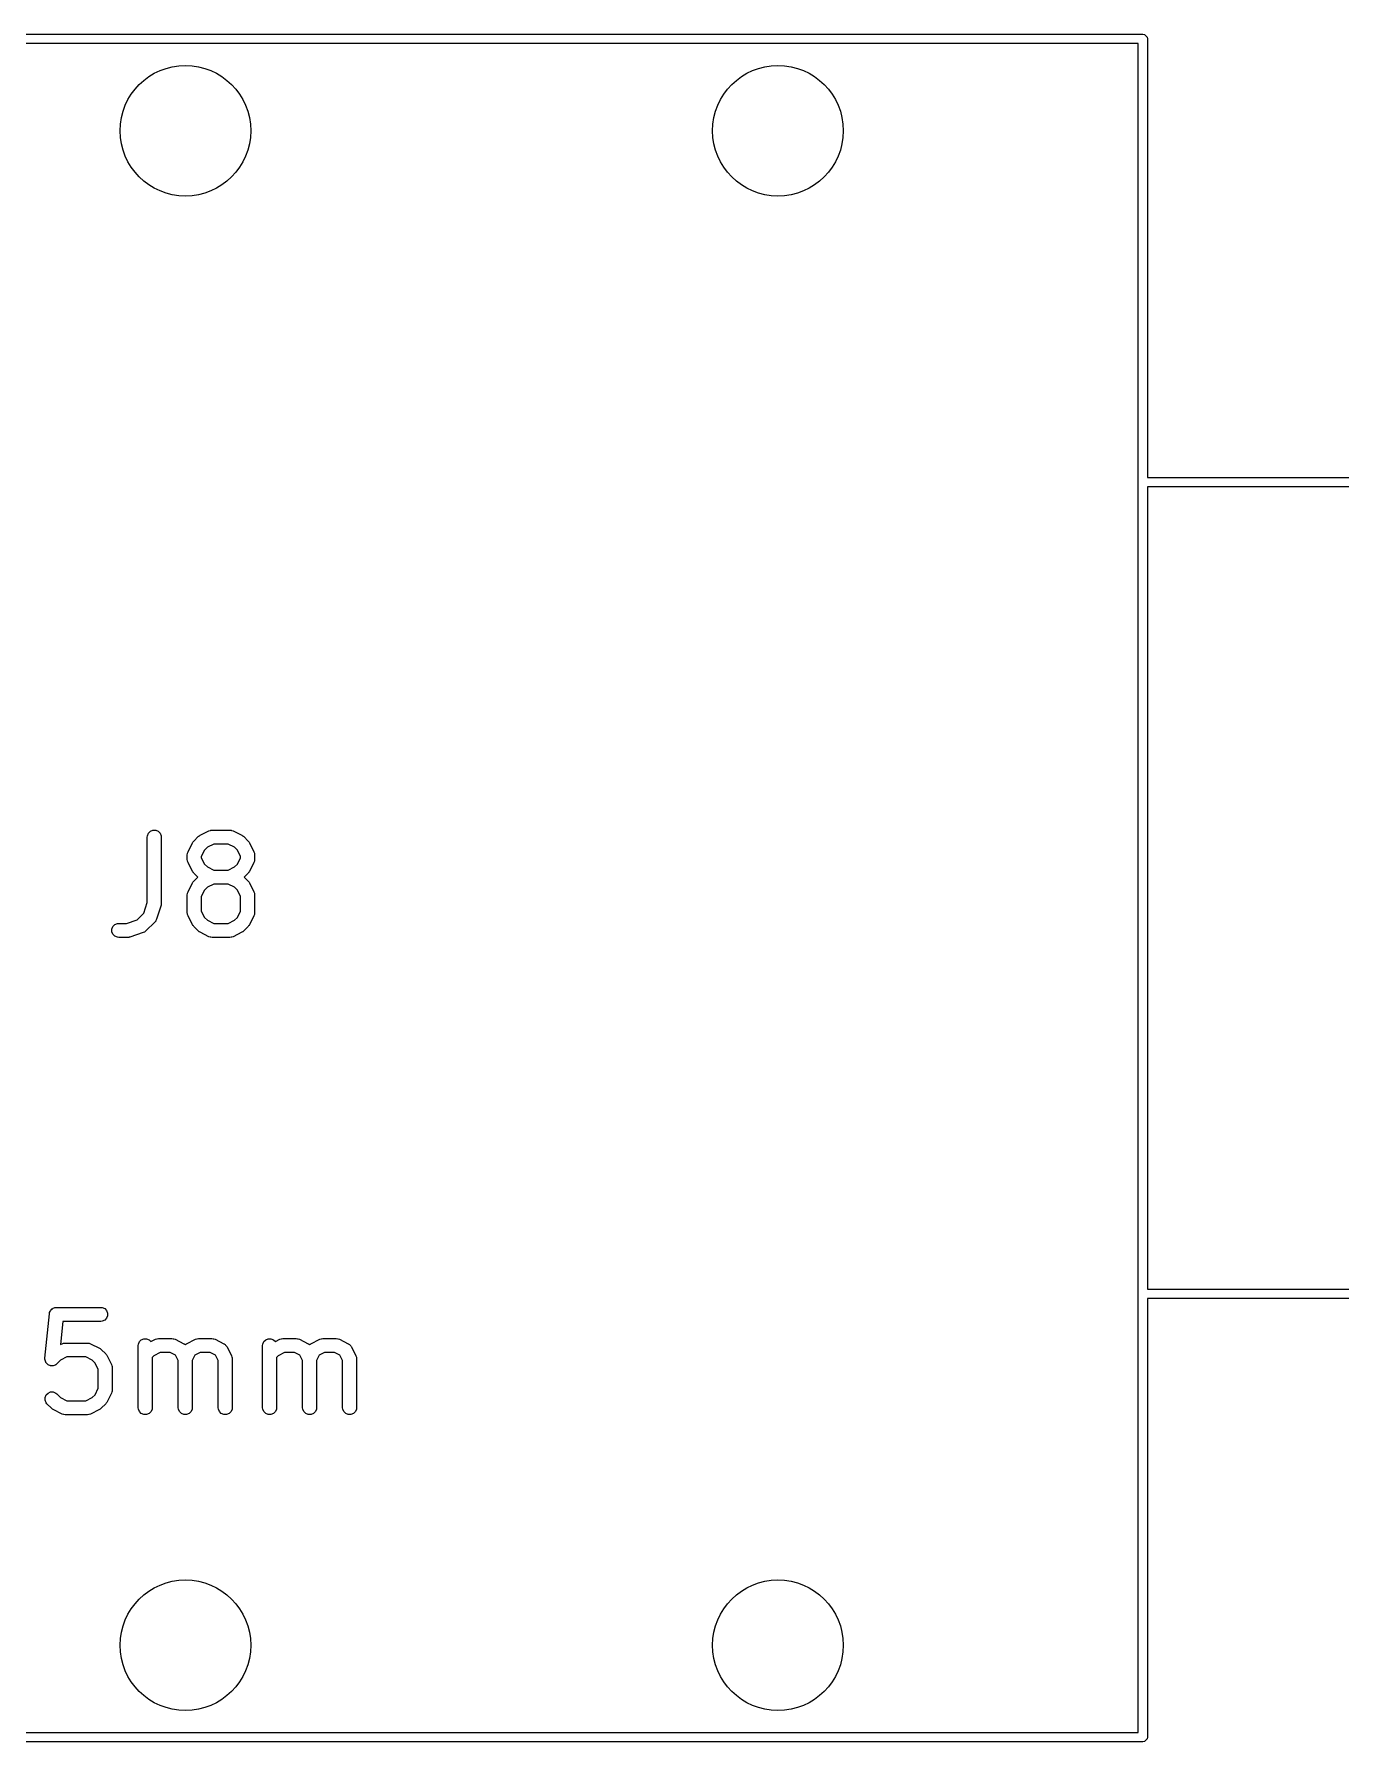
# Model space of a CAD drawing. Extents: x 0.58 to 7.69, y -5.21 to -0.56.
# Drawn here: x 1.041 to 1.592, y -2.009 to -1.289 of the extents above; entities that cross this region are included whole.
import ezdxf

# ---------------------------------------------------------------- set-up
doc = ezdxf.new("R2010")
doc.units = 0
doc.header["$MEASUREMENT"] = 0
doc.layers.add('BLACK', color=7, linetype='CONTINUOUS')

msp = doc.modelspace()

# ---------------------------------------------------------------- linework, layer by layer
at = {"layer": 'BLACK', "linetype": 'CONTINUOUS'}
for p, q in [((0.69685, -1.28878), (1.50827, -1.28878)), ((1.50827, -1.28878), (1.50902, -1.28893)), ((1.50902, -1.28893), (1.51009, -1.28999)), ((1.5063, -1.29272), (0.69882, -1.29272)), ((1.5063, -2.00531), (1.5063, -1.29272)), ((1.51009, -1.28999), (1.51024, -1.29075)), ((1.51024, -1.29075), (1.51024, -1.47579)), ((1.51024, -1.47579), (1.62323, -1.47579)), ((1.51024, -1.47972), (1.51024, -1.81831)), ((1.62126, -1.47972), (1.51024, -1.47972)), ((1.08825, -1.62755), (1.08831, -1.62698)), ((1.08825, -1.65519), (1.08825, -1.62755)), ((1.08831, -1.62698), (1.08875, -1.62591)), ((1.08875, -1.62591), (1.08957, -1.6251)), ((1.08957, -1.6251), (1.09063, -1.62466)), ((1.09063, -1.62466), (1.09178, -1.62466)), ((1.09178, -1.62466), (1.09285, -1.6251)), ((1.09285, -1.6251), (1.09366, -1.62591)), ((1.09366, -1.62591), (1.0941, -1.62698)), ((1.0941, -1.62698), (1.09416, -1.62755)), ((1.09416, -1.62755), (1.09416, -1.65567)), ((1.10787, -1.62921), (1.10974, -1.62734)), ((1.10974, -1.62734), (1.10997, -1.62715)), ((1.10997, -1.62715), (1.11002, -1.62709)), ((1.11002, -1.62709), (1.11011, -1.62704)), ((1.11011, -1.62704), (1.11019, -1.62697)), ((1.11019, -1.62697), (1.11026, -1.62694)), ((1.11026, -1.62694), (1.11051, -1.62679)), ((1.11051, -1.62679), (1.11426, -1.62491)), ((1.11426, -1.62491), (1.1148, -1.6247)), ((1.1148, -1.6247), (1.11491, -1.6247)), ((1.11491, -1.6247), (1.115, -1.62466)), ((1.115, -1.62466), (1.11558, -1.6246)), ((1.11558, -1.6246), (1.12308, -1.6246)), ((1.12308, -1.6246), (1.12365, -1.62466)), ((1.12365, -1.62466), (1.12375, -1.6247)), ((1.12375, -1.6247), (1.12386, -1.6247)), ((1.12386, -1.6247), (1.1244, -1.62491)), ((1.1244, -1.62491), (1.12815, -1.62679)), ((1.12815, -1.62679), (1.1284, -1.62694)), ((1.1284, -1.62694), (1.12847, -1.62697)), ((1.12847, -1.62697), (1.12855, -1.62704)), ((1.12855, -1.62704), (1.12864, -1.62709)), ((1.12864, -1.62709), (1.12869, -1.62715)), ((1.12869, -1.62715), (1.12892, -1.62734)), ((1.12892, -1.62734), (1.13079, -1.62921)), ((1.10513, -1.63505), (1.10518, -1.63447)), ((1.10513, -1.63693), (1.10513, -1.63505)), ((1.10518, -1.63447), (1.10522, -1.63438)), ((1.10522, -1.63438), (1.10523, -1.63427)), ((1.10523, -1.63427), (1.10544, -1.63373)), ((1.10544, -1.63373), (1.10731, -1.62998)), ((1.10731, -1.62998), (1.10747, -1.62973)), ((1.10747, -1.62973), (1.1075, -1.62966)), ((1.1075, -1.62966), (1.10757, -1.62958)), ((1.10757, -1.62958), (1.10762, -1.62949)), ((1.10762, -1.62949), (1.10768, -1.62944)), ((1.10768, -1.62944), (1.10787, -1.62921)), ((1.11238, -1.63305), (1.11103, -1.63575)), ((1.11358, -1.63185), (1.11238, -1.63305)), ((1.11628, -1.6305), (1.11358, -1.63185)), ((1.12238, -1.6305), (1.11628, -1.6305)), ((1.12508, -1.63185), (1.12238, -1.6305)), ((1.12628, -1.63305), (1.12508, -1.63185)), ((1.12762, -1.63575), (1.12628, -1.63305)), ((1.13079, -1.62921), (1.13098, -1.62944)), ((1.13098, -1.62944), (1.13104, -1.62949)), ((1.13104, -1.62949), (1.13109, -1.62958)), ((1.13109, -1.62958), (1.13116, -1.62966)), ((1.13116, -1.62966), (1.13119, -1.62973)), ((1.13119, -1.62973), (1.13134, -1.62998)), ((1.13134, -1.62998), (1.13322, -1.63373)), ((1.13322, -1.63373), (1.13343, -1.63427)), ((1.13343, -1.63427), (1.13343, -1.63438)), ((1.13343, -1.63438), (1.13347, -1.63447)), ((1.13347, -1.63447), (1.13353, -1.63505)), ((1.13353, -1.63505), (1.13353, -1.63693)), ((1.10518, -1.6375), (1.10513, -1.63693)), ((1.10522, -1.6376), (1.10518, -1.6375)), ((1.10523, -1.63771), (1.10522, -1.6376)), ((1.10544, -1.63825), (1.10523, -1.63771)), ((1.10731, -1.642), (1.10544, -1.63825)), ((1.10747, -1.64224), (1.10731, -1.642)), ((1.1075, -1.64232), (1.10747, -1.64224)), ((1.10757, -1.6424), (1.1075, -1.64232)), ((1.10762, -1.64249), (1.10757, -1.6424)), ((1.10768, -1.64254), (1.10762, -1.64249)), ((1.10787, -1.64276), (1.10768, -1.64254)), ((1.11103, -1.63575), (1.11103, -1.63623)), ((1.11103, -1.63623), (1.11238, -1.63893)), ((1.11238, -1.63893), (1.11358, -1.64012)), ((1.11358, -1.64012), (1.11628, -1.64147)), ((1.11628, -1.64147), (1.12238, -1.64147)), ((1.12238, -1.64147), (1.12508, -1.64012)), ((1.12508, -1.64012), (1.12628, -1.63893)), ((1.12628, -1.63893), (1.12762, -1.63623)), ((1.12762, -1.63623), (1.12762, -1.63575)), ((1.13098, -1.64254), (1.13079, -1.64276)), ((1.13104, -1.64249), (1.13098, -1.64254)), ((1.13109, -1.6424), (1.13104, -1.64249)), ((1.13116, -1.64232), (1.13109, -1.6424)), ((1.13119, -1.64224), (1.13116, -1.64232)), ((1.13134, -1.642), (1.13119, -1.64224)), ((1.13322, -1.63825), (1.13134, -1.642)), ((1.13343, -1.63771), (1.13322, -1.63825)), ((1.13347, -1.6375), (1.13343, -1.6376)), ((1.13343, -1.6376), (1.13343, -1.63771)), ((1.13353, -1.63693), (1.13347, -1.6375)), ((1.10544, -1.6506), (1.10731, -1.64685)), ((1.10731, -1.64685), (1.10747, -1.64661)), ((1.10747, -1.64661), (1.1075, -1.64653)), ((1.1075, -1.64653), (1.10757, -1.64645)), ((1.10757, -1.64645), (1.10762, -1.64636)), ((1.10762, -1.64636), (1.10768, -1.64631)), ((1.10768, -1.64631), (1.10787, -1.64609)), ((1.10953, -1.64442), (1.10787, -1.64276)), ((1.10787, -1.64609), (1.10953, -1.64442)), ((1.11358, -1.64873), (1.11238, -1.64992)), ((1.11628, -1.64738), (1.11358, -1.64873)), ((1.12238, -1.64738), (1.11628, -1.64738)), ((1.12508, -1.64873), (1.12238, -1.64738)), ((1.12628, -1.64992), (1.12508, -1.64873)), ((1.13079, -1.64276), (1.12913, -1.64442)), ((1.12913, -1.64442), (1.13079, -1.64609)), ((1.13079, -1.64609), (1.13098, -1.64631)), ((1.13098, -1.64631), (1.13104, -1.64636)), ((1.13104, -1.64636), (1.13109, -1.64645)), ((1.13109, -1.64645), (1.13116, -1.64653)), ((1.13116, -1.64653), (1.13119, -1.64661)), ((1.13119, -1.64661), (1.13134, -1.64685)), ((1.13134, -1.64685), (1.13322, -1.6506)), ((1.08675, -1.6597), (1.08825, -1.65519)), ((1.09401, -1.65661), (1.09213, -1.66223)), ((1.09407, -1.65632), (1.09401, -1.65661)), ((1.0941, -1.65625), (1.09407, -1.65632)), ((1.09411, -1.65614), (1.0941, -1.65625)), ((1.09414, -1.65604), (1.09411, -1.65614)), ((1.09416, -1.65567), (1.09413, -1.65596)), ((1.09413, -1.65596), (1.09414, -1.65604)), ((1.10513, -1.65192), (1.10518, -1.65135)), ((1.10513, -1.65942), (1.10513, -1.65192)), ((1.10518, -1.65135), (1.10522, -1.65125)), ((1.10522, -1.65125), (1.10523, -1.65114)), ((1.10523, -1.65114), (1.10544, -1.6506)), ((1.11238, -1.64992), (1.11103, -1.65262)), ((1.11103, -1.65262), (1.11103, -1.65873)), ((1.12762, -1.65262), (1.12628, -1.64992)), ((1.12762, -1.65873), (1.12762, -1.65262)), ((1.13322, -1.6506), (1.13343, -1.65114)), ((1.13343, -1.65114), (1.13343, -1.65125)), ((1.13343, -1.65125), (1.13347, -1.65135)), ((1.13347, -1.65135), (1.13353, -1.65192)), ((1.13353, -1.65192), (1.13353, -1.65942)), ((1.07457, -1.66447), (1.07563, -1.66403)), ((1.07563, -1.66403), (1.07621, -1.66397)), ((1.07621, -1.66397), (1.07948, -1.66397)), ((1.07948, -1.66397), (1.08399, -1.66247)), ((1.08399, -1.66247), (1.08675, -1.6597)), ((1.09142, -1.66339), (1.08767, -1.66714)), ((1.09179, -1.66294), (1.09142, -1.66339)), ((1.09183, -1.66284), (1.09179, -1.66294)), ((1.0919, -1.66276), (1.09183, -1.66284)), ((1.09213, -1.66223), (1.0919, -1.66276)), ((1.10518, -1.66), (1.10513, -1.65942)), ((1.10522, -1.6601), (1.10518, -1.66)), ((1.10523, -1.6602), (1.10522, -1.6601)), ((1.10544, -1.66074), (1.10523, -1.6602)), ((1.10731, -1.66449), (1.10544, -1.66074)), ((1.11103, -1.65873), (1.11238, -1.66142)), ((1.11238, -1.66142), (1.11358, -1.66262)), ((1.11358, -1.66262), (1.11628, -1.66397)), ((1.11628, -1.66397), (1.12238, -1.66397)), ((1.12238, -1.66397), (1.12508, -1.66262)), ((1.12508, -1.66262), (1.12628, -1.66142)), ((1.12628, -1.66142), (1.12762, -1.65873)), ((1.13322, -1.66074), (1.13134, -1.66449)), ((1.13343, -1.6602), (1.13322, -1.66074)), ((1.13347, -1.66), (1.13343, -1.6601)), ((1.13343, -1.6601), (1.13343, -1.6602)), ((1.13353, -1.65942), (1.13347, -1.66)), ((1.07331, -1.66635), (1.07375, -1.66528)), ((1.07331, -1.6675), (1.07331, -1.66635)), ((1.07375, -1.66856), (1.07331, -1.6675)), ((1.07375, -1.66528), (1.07457, -1.66447)), ((1.07457, -1.66938), (1.07375, -1.66856)), ((1.07563, -1.66982), (1.07457, -1.66938)), ((1.07621, -1.66987), (1.07563, -1.66982)), ((1.07996, -1.66987), (1.07621, -1.66987)), ((1.08025, -1.66985), (1.07996, -1.66987)), ((1.08033, -1.66985), (1.08025, -1.66985)), ((1.08043, -1.66983), (1.08033, -1.66985)), ((1.08053, -1.66982), (1.08043, -1.66983)), ((1.08061, -1.66979), (1.08053, -1.66982)), ((1.08089, -1.66972), (1.08061, -1.66979)), ((1.08652, -1.66785), (1.08089, -1.66972)), ((1.08705, -1.66761), (1.08652, -1.66785)), ((1.08713, -1.66754), (1.08705, -1.66761)), ((1.08722, -1.6675), (1.08713, -1.66754)), ((1.08767, -1.66714), (1.08722, -1.6675)), ((1.10747, -1.66474), (1.10731, -1.66449)), ((1.1075, -1.66481), (1.10747, -1.66474)), ((1.10757, -1.66489), (1.1075, -1.66481)), ((1.10762, -1.66498), (1.10757, -1.66489)), ((1.10768, -1.66503), (1.10762, -1.66498)), ((1.10787, -1.66526), (1.10768, -1.66503)), ((1.10974, -1.66714), (1.10787, -1.66526)), ((1.10997, -1.66732), (1.10974, -1.66714)), ((1.11002, -1.66738), (1.10997, -1.66732)), ((1.11011, -1.66744), (1.11002, -1.66738)), ((1.11019, -1.6675), (1.11011, -1.66744)), ((1.11026, -1.66753), (1.11019, -1.6675)), ((1.11051, -1.66769), (1.11026, -1.66753)), ((1.11426, -1.66956), (1.11051, -1.66769)), ((1.1148, -1.66977), (1.11426, -1.66956)), ((1.11491, -1.66978), (1.1148, -1.66977)), ((1.115, -1.66982), (1.11491, -1.66978)), ((1.11558, -1.66987), (1.115, -1.66982)), ((1.12308, -1.66987), (1.11558, -1.66987)), ((1.12365, -1.66982), (1.12308, -1.66987)), ((1.12375, -1.66978), (1.12365, -1.66982)), ((1.12386, -1.66977), (1.12375, -1.66978)), ((1.1244, -1.66956), (1.12386, -1.66977)), ((1.12815, -1.66769), (1.1244, -1.66956)), ((1.1284, -1.66753), (1.12815, -1.66769)), ((1.12847, -1.6675), (1.1284, -1.66753)), ((1.12855, -1.66744), (1.12847, -1.6675)), ((1.12864, -1.66738), (1.12855, -1.66744)), ((1.12869, -1.66732), (1.12864, -1.66738)), ((1.12892, -1.66714), (1.12869, -1.66732)), ((1.13079, -1.66526), (1.12892, -1.66714)), ((1.13098, -1.66503), (1.13079, -1.66526)), ((1.13104, -1.66498), (1.13098, -1.66503)), ((1.13109, -1.66489), (1.13104, -1.66498)), ((1.13116, -1.66481), (1.13109, -1.66489)), ((1.13119, -1.66474), (1.13116, -1.66481)), ((1.13134, -1.66449), (1.13119, -1.66474)), ((1.51024, -1.81831), (1.62126, -1.81831)), ((1.62323, -1.82224), (1.51024, -1.82224)), ((1.51024, -1.82224), (1.51024, -2.00728)), ((1.04506, -1.84738), (1.04693, -1.82864)), ((1.04693, -1.82864), (1.04697, -1.82843)), ((1.04697, -1.82835), (1.047, -1.82829)), ((1.04697, -1.82843), (1.04697, -1.82835)), ((1.047, -1.82829), (1.04704, -1.82807)), ((1.04704, -1.82807), (1.04725, -1.82769)), ((1.04725, -1.82769), (1.04741, -1.82729)), ((1.04741, -1.82729), (1.04752, -1.82718)), ((1.04752, -1.82718), (1.04759, -1.82705)), ((1.04759, -1.82705), (1.04792, -1.82678)), ((1.04792, -1.82678), (1.04823, -1.82647)), ((1.04823, -1.82647), (1.04837, -1.82642)), ((1.04837, -1.82642), (1.04848, -1.82632)), ((1.04848, -1.82632), (1.04889, -1.8262)), ((1.04889, -1.8262), (1.04929, -1.82603)), ((1.04929, -1.82603), (1.04951, -1.82601)), ((1.04951, -1.82601), (1.04958, -1.82599)), ((1.04958, -1.82599), (1.04966, -1.826)), ((1.04966, -1.826), (1.04987, -1.82598)), ((1.04987, -1.82598), (1.06862, -1.82598)), ((1.06862, -1.82598), (1.06919, -1.82603)), ((1.06919, -1.82603), (1.07026, -1.82647)), ((1.07026, -1.82647), (1.07107, -1.82729)), ((1.07107, -1.82729), (1.07151, -1.82835)), ((1.07151, -1.82951), (1.07107, -1.83057)), ((1.07151, -1.82835), (1.07151, -1.82951)), ((1.05254, -1.83188), (1.05156, -1.84165)), ((1.06862, -1.83188), (1.05254, -1.83188)), ((1.06919, -1.83183), (1.06862, -1.83188)), ((1.07026, -1.83139), (1.06919, -1.83183)), ((1.07107, -1.83057), (1.07026, -1.83139)), ((1.05156, -1.84165), (1.0523, -1.84129)), ((1.0523, -1.84129), (1.05284, -1.84108)), ((1.05284, -1.84108), (1.05294, -1.84107)), ((1.05294, -1.84107), (1.05304, -1.84103)), ((1.05304, -1.84103), (1.05362, -1.84098)), ((1.05362, -1.84098), (1.06299, -1.84098)), ((1.06299, -1.84098), (1.06357, -1.84103)), ((1.06357, -1.84103), (1.06367, -1.84107)), ((1.06367, -1.84107), (1.06377, -1.84108)), ((1.06377, -1.84108), (1.06431, -1.84129)), ((1.06431, -1.84129), (1.06806, -1.84316)), ((1.06806, -1.84316), (1.06831, -1.84332)), ((1.06831, -1.84332), (1.06838, -1.84335)), ((1.06838, -1.84335), (1.06846, -1.84341)), ((1.06846, -1.84341), (1.06855, -1.84347)), ((1.06855, -1.84347), (1.0686, -1.84353)), ((1.0686, -1.84353), (1.06883, -1.84371)), ((1.06883, -1.84371), (1.0707, -1.84559)), ((1.08441, -1.84205), (1.08447, -1.84148)), ((1.08441, -1.8683), (1.08441, -1.84205)), ((1.08447, -1.84148), (1.08491, -1.84041)), ((1.08491, -1.84041), (1.08572, -1.8396)), ((1.08572, -1.8396), (1.08679, -1.83916)), ((1.08679, -1.83916), (1.08794, -1.83916)), ((1.08794, -1.83916), (1.089, -1.8396)), ((1.089, -1.8396), (1.08977, -1.84036)), ((1.08977, -1.84036), (1.09167, -1.83941)), ((1.09167, -1.83941), (1.09221, -1.83921)), ((1.09221, -1.83921), (1.09231, -1.8392)), ((1.09231, -1.8392), (1.09241, -1.83916)), ((1.09241, -1.83916), (1.09299, -1.8391)), ((1.09299, -1.8391), (1.09861, -1.8391)), ((1.09861, -1.8391), (1.09919, -1.83916)), ((1.09919, -1.83916), (1.09929, -1.8392)), ((1.09929, -1.8392), (1.09939, -1.83921)), ((1.09939, -1.83921), (1.09993, -1.83941)), ((1.09993, -1.83941), (1.10368, -1.84129)), ((1.10368, -1.84129), (1.10378, -1.84135)), ((1.10378, -1.84135), (1.10382, -1.84136)), ((1.10382, -1.84136), (1.10388, -1.84141)), ((1.10388, -1.84141), (1.10417, -1.8416)), ((1.10417, -1.8416), (1.10424, -1.84167)), ((1.10424, -1.84167), (1.1043, -1.8416)), ((1.1043, -1.8416), (1.10459, -1.84141)), ((1.10459, -1.84141), (1.10465, -1.84136)), ((1.10465, -1.84136), (1.10469, -1.84135)), ((1.10469, -1.84135), (1.10479, -1.84129)), ((1.10479, -1.84129), (1.10854, -1.83941)), ((1.10854, -1.83941), (1.10908, -1.83921)), ((1.10908, -1.83921), (1.10919, -1.8392)), ((1.10919, -1.8392), (1.10929, -1.83916)), ((1.10929, -1.83916), (1.10986, -1.8391)), ((1.10986, -1.8391), (1.11549, -1.8391)), ((1.11549, -1.8391), (1.11606, -1.83916)), ((1.11606, -1.83916), (1.11616, -1.8392)), ((1.11616, -1.8392), (1.11627, -1.83921)), ((1.11627, -1.83921), (1.11681, -1.83941)), ((1.11681, -1.83941), (1.12056, -1.84129)), ((1.12056, -1.84129), (1.12065, -1.84135)), ((1.12065, -1.84135), (1.1207, -1.84136)), ((1.1207, -1.84136), (1.12075, -1.84141)), ((1.12075, -1.84141), (1.12105, -1.8416)), ((1.12105, -1.8416), (1.12129, -1.84187)), ((1.12129, -1.84187), (1.12157, -1.84212)), ((1.12157, -1.84212), (1.12175, -1.84241)), ((1.12175, -1.84241), (1.1218, -1.84247)), ((1.1218, -1.84247), (1.12182, -1.84251)), ((1.12182, -1.84251), (1.12188, -1.84261)), ((1.12188, -1.84261), (1.12375, -1.84636)), ((1.1369, -1.84205), (1.13696, -1.84148)), ((1.1369, -1.8683), (1.1369, -1.84205)), ((1.13696, -1.84148), (1.1374, -1.84041)), ((1.1374, -1.84041), (1.13822, -1.8396)), ((1.13822, -1.8396), (1.13928, -1.83916)), ((1.13928, -1.83916), (1.14043, -1.83916)), ((1.14043, -1.83916), (1.1415, -1.8396)), ((1.1415, -1.8396), (1.14226, -1.84036)), ((1.14226, -1.84036), (1.14416, -1.83941)), ((1.14416, -1.83941), (1.1447, -1.83921)), ((1.1447, -1.83921), (1.14481, -1.8392)), ((1.14481, -1.8392), (1.14491, -1.83916)), ((1.14491, -1.83916), (1.14548, -1.8391)), ((1.14548, -1.8391), (1.15111, -1.8391)), ((1.15111, -1.8391), (1.15168, -1.83916)), ((1.15168, -1.83916), (1.15178, -1.8392)), ((1.15178, -1.8392), (1.15189, -1.83921)), ((1.15189, -1.83921), (1.15243, -1.83941)), ((1.15243, -1.83941), (1.15618, -1.84129)), ((1.15618, -1.84129), (1.15627, -1.84135)), ((1.15627, -1.84135), (1.15632, -1.84136)), ((1.15632, -1.84136), (1.15637, -1.84141)), ((1.15637, -1.84141), (1.15667, -1.8416)), ((1.15667, -1.8416), (1.15673, -1.84167)), ((1.15673, -1.84167), (1.15679, -1.8416)), ((1.15679, -1.8416), (1.15709, -1.84141)), ((1.15709, -1.84141), (1.15714, -1.84136)), ((1.15714, -1.84136), (1.15719, -1.84135)), ((1.15719, -1.84135), (1.15728, -1.84129)), ((1.15728, -1.84129), (1.16103, -1.83941)), ((1.16103, -1.83941), (1.16157, -1.83921)), ((1.16157, -1.83921), (1.16168, -1.8392)), ((1.16168, -1.8392), (1.16178, -1.83916)), ((1.16178, -1.83916), (1.16235, -1.8391)), ((1.16235, -1.8391), (1.16798, -1.8391)), ((1.16798, -1.8391), (1.16856, -1.83916)), ((1.16856, -1.83916), (1.16865, -1.8392)), ((1.16865, -1.8392), (1.16876, -1.83921)), ((1.16876, -1.83921), (1.1693, -1.83941)), ((1.1693, -1.83941), (1.17305, -1.84129)), ((1.17305, -1.84129), (1.17315, -1.84135)), ((1.17315, -1.84135), (1.17319, -1.84136)), ((1.17319, -1.84136), (1.17325, -1.84141)), ((1.17325, -1.84141), (1.17354, -1.8416)), ((1.17354, -1.8416), (1.17378, -1.84187)), ((1.17378, -1.84187), (1.17406, -1.84212)), ((1.17406, -1.84212), (1.17424, -1.84241)), ((1.17424, -1.84241), (1.17429, -1.84247)), ((1.17429, -1.84247), (1.17431, -1.84251)), ((1.17431, -1.84251), (1.17437, -1.84261)), ((1.17437, -1.84261), (1.17624, -1.84636)), ((1.04506, -1.84796), (1.04506, -1.84738)), ((1.0451, -1.8481), (1.04506, -1.84796)), ((1.0451, -1.84825), (1.0451, -1.8481)), ((1.04526, -1.84865), (1.0451, -1.84825)), ((1.04539, -1.84907), (1.04526, -1.84865)), ((1.04548, -1.84918), (1.04539, -1.84907)), ((1.04554, -1.84932), (1.04548, -1.84918)), ((1.04584, -1.84962), (1.04554, -1.84932)), ((1.04612, -1.84996), (1.04584, -1.84962)), ((1.04625, -1.85003), (1.04612, -1.84996)), ((1.04635, -1.85013), (1.04625, -1.85003)), ((1.04675, -1.8503), (1.04635, -1.85013)), ((1.04713, -1.8505), (1.04675, -1.8503)), ((1.04728, -1.85052), (1.04713, -1.8505)), ((1.04742, -1.85057), (1.04728, -1.85052)), ((1.04785, -1.85057), (1.04742, -1.85057)), ((1.04828, -1.85062), (1.04785, -1.85057)), ((1.04842, -1.85057), (1.04828, -1.85062)), ((1.04857, -1.85057), (1.04842, -1.85057)), ((1.04897, -1.85041), (1.04857, -1.85057)), ((1.04938, -1.85028), (1.04897, -1.85041)), ((1.0495, -1.85019), (1.04938, -1.85028)), ((1.04963, -1.85013), (1.0495, -1.85019)), ((1.05008, -1.84977), (1.04963, -1.85013)), ((1.05162, -1.84823), (1.05008, -1.84977)), ((1.05432, -1.84688), (1.05162, -1.84823)), ((1.0623, -1.84688), (1.05432, -1.84688)), ((1.06499, -1.84823), (1.0623, -1.84688)), ((1.06619, -1.84943), (1.06499, -1.84823)), ((1.06754, -1.85212), (1.06619, -1.84943)), ((1.0707, -1.84559), (1.07089, -1.84582)), ((1.07089, -1.84582), (1.07095, -1.84587)), ((1.07095, -1.84587), (1.07101, -1.84596)), ((1.07101, -1.84596), (1.07107, -1.84604)), ((1.07107, -1.84604), (1.0711, -1.84611)), ((1.0711, -1.84611), (1.07126, -1.84636)), ((1.07126, -1.84636), (1.07313, -1.85011)), ((1.07313, -1.85011), (1.07334, -1.85065)), ((1.07334, -1.85065), (1.07335, -1.85075)), ((1.07335, -1.85075), (1.07339, -1.85085)), ((1.07339, -1.85085), (1.07344, -1.85143)), ((1.07344, -1.85143), (1.07344, -1.8608)), ((1.09099, -1.84635), (1.09032, -1.84703)), ((1.09032, -1.84703), (1.09032, -1.8683)), ((1.09369, -1.84501), (1.09099, -1.84635)), ((1.09792, -1.84501), (1.09369, -1.84501)), ((1.10016, -1.84613), (1.09792, -1.84501)), ((1.10128, -1.84837), (1.10016, -1.84613)), ((1.10128, -1.8683), (1.10128, -1.84837)), ((1.10831, -1.84613), (1.10719, -1.84837)), ((1.10719, -1.84837), (1.10719, -1.8683)), ((1.11056, -1.84501), (1.10831, -1.84613)), ((1.11479, -1.84501), (1.11056, -1.84501)), ((1.11703, -1.84613), (1.11479, -1.84501)), ((1.11816, -1.84837), (1.11703, -1.84613)), ((1.11816, -1.8683), (1.11816, -1.84837)), ((1.12375, -1.84636), (1.12396, -1.8469)), ((1.12396, -1.8469), (1.12397, -1.847)), ((1.12397, -1.847), (1.12401, -1.8471)), ((1.12401, -1.8471), (1.12406, -1.84768)), ((1.12406, -1.84768), (1.12406, -1.8683)), ((1.14348, -1.84635), (1.14281, -1.84703)), ((1.14281, -1.84703), (1.14281, -1.8683)), ((1.14618, -1.84501), (1.14348, -1.84635)), ((1.15041, -1.84501), (1.14618, -1.84501)), ((1.15265, -1.84613), (1.15041, -1.84501)), ((1.15378, -1.84837), (1.15265, -1.84613)), ((1.15378, -1.8683), (1.15378, -1.84837)), ((1.16081, -1.84613), (1.15968, -1.84837)), ((1.15968, -1.84837), (1.15968, -1.8683)), ((1.16305, -1.84501), (1.16081, -1.84613)), ((1.16728, -1.84501), (1.16305, -1.84501)), ((1.16953, -1.84613), (1.16728, -1.84501)), ((1.17065, -1.84837), (1.16953, -1.84613)), ((1.17065, -1.8683), (1.17065, -1.84837)), ((1.17624, -1.84636), (1.17645, -1.8469)), ((1.17645, -1.8469), (1.17646, -1.847)), ((1.17646, -1.847), (1.1765, -1.8471)), ((1.1765, -1.8471), (1.17656, -1.84768)), ((1.17656, -1.84768), (1.17656, -1.8683)), ((1.06754, -1.8601), (1.06754, -1.85212)), ((1.0451, -1.86397), (1.04554, -1.86291)), ((1.0451, -1.86513), (1.0451, -1.86397)), ((1.04554, -1.86619), (1.0451, -1.86513)), ((1.04554, -1.86291), (1.04635, -1.8621)), ((1.04635, -1.8621), (1.04742, -1.86165)), ((1.04742, -1.86165), (1.04857, -1.86165)), ((1.04857, -1.86165), (1.04963, -1.8621)), ((1.04963, -1.8621), (1.05008, -1.86246)), ((1.05008, -1.86246), (1.05162, -1.864)), ((1.05162, -1.864), (1.05432, -1.86535)), ((1.05432, -1.86535), (1.0623, -1.86535)), ((1.0623, -1.86535), (1.06499, -1.864)), ((1.06499, -1.864), (1.06619, -1.8628)), ((1.06619, -1.8628), (1.06754, -1.8601)), ((1.07126, -1.86587), (1.0711, -1.86612)), ((1.07313, -1.86212), (1.07126, -1.86587)), ((1.07334, -1.86158), (1.07313, -1.86212)), ((1.07335, -1.86147), (1.07334, -1.86158)), ((1.07339, -1.86138), (1.07335, -1.86147)), ((1.07344, -1.8608), (1.07339, -1.86138)), ((1.04591, -1.86664), (1.04554, -1.86619)), ((1.04778, -1.86851), (1.04591, -1.86664)), ((1.04801, -1.8687), (1.04778, -1.86851)), ((1.04806, -1.86876), (1.04801, -1.8687)), ((1.04815, -1.86881), (1.04806, -1.86876)), ((1.04823, -1.86888), (1.04815, -1.86881)), ((1.0483, -1.86891), (1.04823, -1.86888)), ((1.04855, -1.86907), (1.0483, -1.86891)), ((1.0523, -1.87094), (1.04855, -1.86907)), ((1.05284, -1.87115), (1.0523, -1.87094)), ((1.05294, -1.87116), (1.05284, -1.87115)), ((1.05304, -1.8712), (1.05294, -1.87116)), ((1.05362, -1.87125), (1.05304, -1.8712)), ((1.06299, -1.87125), (1.05362, -1.87125)), ((1.06357, -1.8712), (1.06299, -1.87125)), ((1.06367, -1.87116), (1.06357, -1.8712)), ((1.06377, -1.87115), (1.06367, -1.87116)), ((1.06431, -1.87094), (1.06377, -1.87115)), ((1.06806, -1.86907), (1.06431, -1.87094)), ((1.06831, -1.86891), (1.06806, -1.86907)), ((1.06838, -1.86888), (1.06831, -1.86891)), ((1.06846, -1.86881), (1.06838, -1.86888)), ((1.06855, -1.86876), (1.06846, -1.86881)), ((1.0686, -1.8687), (1.06855, -1.86876)), ((1.06883, -1.86851), (1.0686, -1.8687)), ((1.0707, -1.86664), (1.06883, -1.86851)), ((1.07089, -1.86641), (1.0707, -1.86664)), ((1.07095, -1.86636), (1.07089, -1.86641)), ((1.07101, -1.86627), (1.07095, -1.86636)), ((1.07107, -1.86619), (1.07101, -1.86627)), ((1.0711, -1.86612), (1.07107, -1.86619)), ((1.08447, -1.86888), (1.08441, -1.8683)), ((1.08491, -1.86994), (1.08447, -1.86888)), ((1.08572, -1.87076), (1.08491, -1.86994)), ((1.08679, -1.8712), (1.08572, -1.87076)), ((1.08794, -1.8712), (1.08679, -1.8712)), ((1.089, -1.87076), (1.08794, -1.8712)), ((1.08982, -1.86994), (1.089, -1.87076)), ((1.09026, -1.86888), (1.08982, -1.86994)), ((1.09032, -1.8683), (1.09026, -1.86888)), ((1.10134, -1.86888), (1.10128, -1.8683)), ((1.10178, -1.86994), (1.10134, -1.86888)), ((1.1026, -1.87076), (1.10178, -1.86994)), ((1.10366, -1.8712), (1.1026, -1.87076)), ((1.10481, -1.8712), (1.10366, -1.8712)), ((1.10588, -1.87076), (1.10481, -1.8712)), ((1.10669, -1.86994), (1.10588, -1.87076)), ((1.10713, -1.86888), (1.10669, -1.86994)), ((1.10719, -1.8683), (1.10713, -1.86888)), ((1.11821, -1.86888), (1.11816, -1.8683)), ((1.11865, -1.86994), (1.11821, -1.86888)), ((1.11947, -1.87076), (1.11865, -1.86994)), ((1.12053, -1.8712), (1.11947, -1.87076)), ((1.12169, -1.8712), (1.12053, -1.8712)), ((1.12275, -1.87076), (1.12169, -1.8712)), ((1.12356, -1.86994), (1.12275, -1.87076)), ((1.12401, -1.86888), (1.12356, -1.86994)), ((1.12406, -1.8683), (1.12401, -1.86888)), ((1.13696, -1.86888), (1.1369, -1.8683)), ((1.1374, -1.86994), (1.13696, -1.86888)), ((1.13822, -1.87076), (1.1374, -1.86994)), ((1.13928, -1.8712), (1.13822, -1.87076)), ((1.14043, -1.8712), (1.13928, -1.8712)), ((1.1415, -1.87076), (1.14043, -1.8712)), ((1.14231, -1.86994), (1.1415, -1.87076)), ((1.14275, -1.86888), (1.14231, -1.86994)), ((1.14281, -1.8683), (1.14275, -1.86888)), ((1.15383, -1.86888), (1.15378, -1.8683)), ((1.15428, -1.86994), (1.15383, -1.86888)), ((1.15509, -1.87076), (1.15428, -1.86994)), ((1.15615, -1.8712), (1.15509, -1.87076)), ((1.15731, -1.8712), (1.15615, -1.8712)), ((1.15837, -1.87076), (1.15731, -1.8712)), ((1.15919, -1.86994), (1.15837, -1.87076)), ((1.15963, -1.86888), (1.15919, -1.86994)), ((1.15968, -1.8683), (1.15963, -1.86888)), ((1.17071, -1.86888), (1.17065, -1.8683)), ((1.17115, -1.86994), (1.17071, -1.86888)), ((1.17196, -1.87076), (1.17115, -1.86994)), ((1.17303, -1.8712), (1.17196, -1.87076)), ((1.17418, -1.8712), (1.17303, -1.8712)), ((1.17524, -1.87076), (1.17418, -1.8712)), ((1.17606, -1.86994), (1.17524, -1.87076)), ((1.1765, -1.86888), (1.17606, -1.86994)), ((1.17656, -1.8683), (1.1765, -1.86888)), ((1.50827, -2.00925), (0.69685, -2.00925)), ((0.69882, -2.00531), (1.5063, -2.00531)), ((1.50902, -2.0091), (1.50827, -2.00925)), ((1.51009, -2.00804), (1.50902, -2.0091)), ((1.51024, -2.00728), (1.51009, -2.00804))]:
    msp.add_line(p, q, dxfattribs=at)
at = {"layer": 'BLACK'}
for centre in [(1.10433, -1.32953), (1.35433, -1.32953), (1.10433, -1.9685), (1.35433, -1.9685)]:
    msp.add_circle(centre, 0.02756, dxfattribs=at)

doc.saveas('drawing.dxf')
